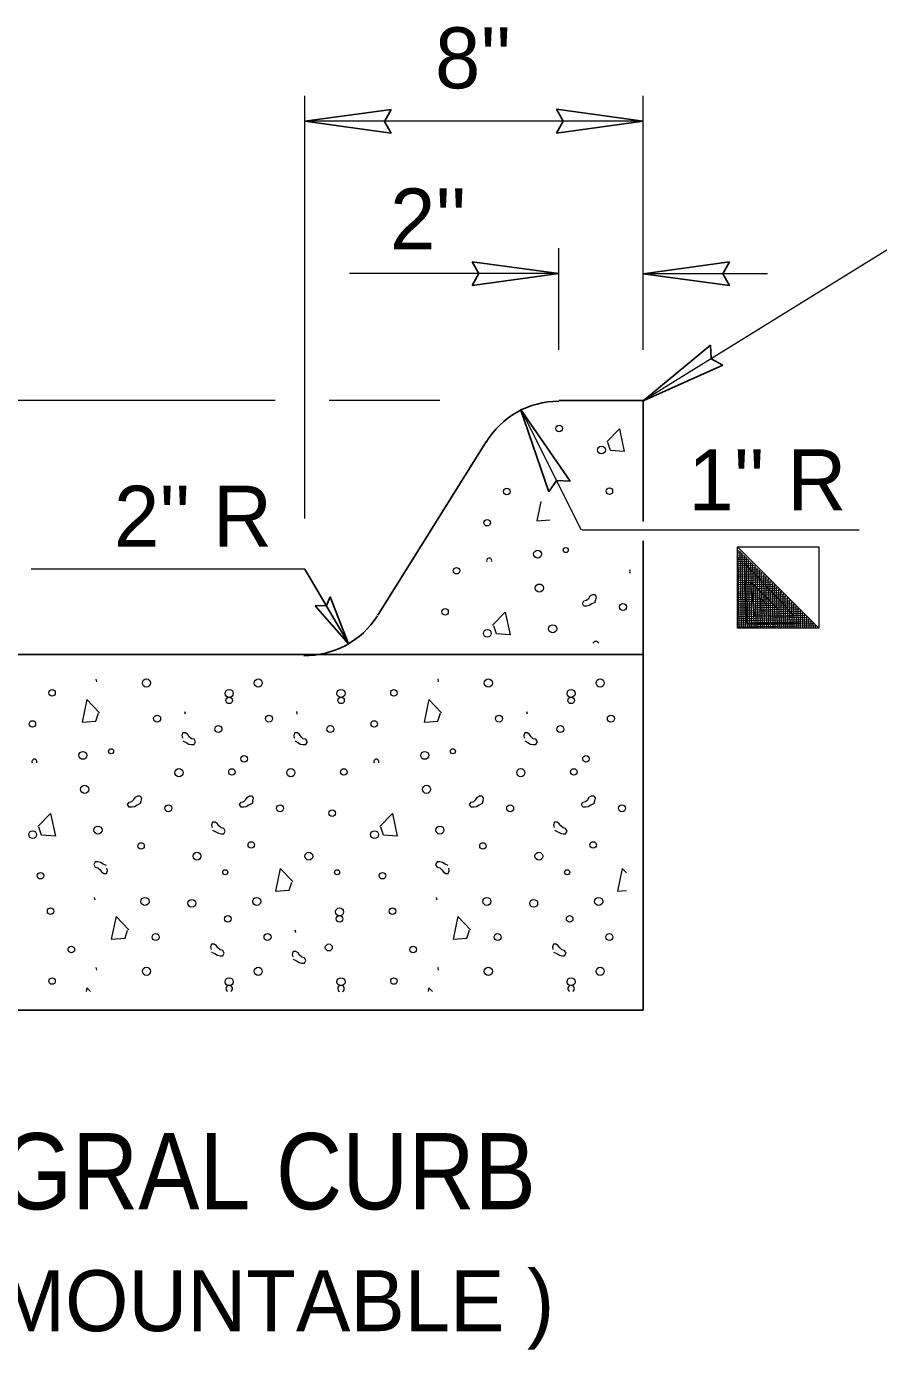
# Model space of a CAD drawing. Extents: x 211 to 583, y -436 to -166.
# Drawn here: x 414.01 to 430.79, y -342.85 to -316.8 of the extents above; entities that cross this region are included whole.
import ezdxf

# ---------------------------------------------------------------- set-up
doc = ezdxf.new("R2010")
doc.units = 0
doc.header["$LTSCALE"] = 0.46
for name, color, linetype, lineweight in [('1', 7, 'Continuous', 13), ('13', 7, 'Continuous', 13), ('14', 7, 'Continuous', 35), ('15', 7, 'Continuous', 25)]:
    doc.layers.add(name, color=color, linetype=linetype, lineweight=lineweight)
doc.layers.add('60', color=7, linetype='Continuous')

msp = doc.modelspace()

# ---------------------------------------------------------------- linework, layer by layer
at = {"layer": '1', "lineweight": 25}
for p, q in [((419.4929, -318.669), (421.196, -318.435)), ((426.1522, -318.6673), (424.4493, -318.4333)), ((419.4929, -318.669), (421.196, -318.9029)), ((426.1522, -318.6673), (424.4493, -318.9012)), ((424.4923, -321.6672), (422.7893, -321.4332)), ((426.1528, -321.6689), (427.8559, -321.4349)), ((424.4923, -321.6672), (422.7893, -321.9012)), ((426.1528, -321.6689), (427.8559, -321.9029)), ((426.1533, -324.1685), (427.4783, -323.0734)), ((426.1533, -324.1685), (427.7244, -323.4713)), ((423.7419, -324.3387), (424.7177, -325.7541)), ((423.7419, -324.3387), (424.2998, -325.9647))]:
    msp.add_line(p, q, dxfattribs=at)
at = {"layer": '1'}
for p, q in [((428.0142, -327.1232), (428.0464, -327.1226)), ((428.0142, -327.1648), (428.0881, -327.1635)), ((428.0142, -327.2065), (428.1298, -327.2044)), ((428.0142, -327.244), (428.0382, -328.6245)), ((428.0142, -327.2482), (428.1717, -327.2454)), ((428.0142, -327.2899), (428.2133, -327.2864)), ((428.0142, -327.3316), (428.2551, -327.3273)), ((428.0142, -327.3732), (428.2968, -327.3683)), ((428.0538, -327.1298), (428.0798, -328.6245)), ((428.0962, -327.1715), (428.1215, -328.6245)), ((428.1386, -327.2131), (428.1632, -328.6245)), ((428.1811, -327.2546), (428.2048, -328.6245)), ((428.2234, -327.2962), (428.2467, -328.6245)), ((428.2658, -327.3378), (428.2883, -328.6245)), ((428.0142, -327.4149), (428.3385, -327.4092)), ((428.0142, -327.4566), (428.3803, -327.4501)), ((428.0142, -327.4982), (428.4219, -327.4911)), ((428.0142, -327.5399), (428.4636, -327.532)), ((428.0142, -327.5816), (428.5053, -327.5729)), ((428.0142, -327.6232), (428.547, -327.614)), ((428.3082, -327.3794), (428.33, -328.6245)), ((428.3506, -327.4211), (428.3717, -328.6245)), ((428.3929, -327.4627), (428.4133, -328.6245)), ((428.4353, -327.5042), (428.455, -328.6245)), ((428.4778, -327.5459), (428.4967, -328.6245)), ((428.5203, -327.5876), (428.5383, -328.6245)), ((428.5627, -327.6292), (428.58, -328.6245)), ((428.0142, -327.6649), (428.5888, -327.6549)), ((428.0142, -327.7066), (428.6305, -327.6958)), ((428.0142, -327.7482), (428.6722, -327.7367)), ((428.0142, -327.79), (428.7139, -327.7777)), ((428.0142, -327.8317), (428.7556, -327.8186)), ((428.0142, -327.8733), (428.7973, -327.8596)), ((428.605, -327.6708), (428.6217, -328.6245)), ((428.6473, -327.7124), (428.6633, -328.6245)), ((428.6898, -327.7541), (428.705, -328.6245)), ((428.7322, -327.7957), (428.7466, -328.6245)), ((428.7746, -327.8372), (428.7884, -328.6245)), ((428.8169, -327.8788), (428.8301, -328.6245)), ((428.0142, -327.915), (428.8391, -327.9005)), ((428.0142, -327.9567), (428.8808, -327.9415)), ((428.0142, -327.9983), (428.9226, -327.9825)), ((428.0142, -328.04), (428.9643, -328.0234)), ((428.0142, -328.0817), (429.006, -328.0642)), ((428.0142, -328.1233), (429.0478, -328.1052)), ((428.0142, -328.165), (429.0894, -328.1462)), ((428.8594, -327.9204), (428.8718, -328.6245)), ((428.9018, -327.962), (428.9134, -328.6245)), ((428.9443, -328.0037), (428.9551, -328.6245)), ((428.9866, -328.0452), (428.9968, -328.6245)), ((429.0289, -328.0868), (429.0384, -328.6245)), ((429.0713, -328.1285), (429.0801, -328.6245)), ((428.0142, -328.2067), (429.1311, -328.1871)), ((428.0142, -328.2483), (429.1728, -328.2282)), ((428.0142, -328.29), (429.2145, -328.2691)), ((428.0142, -328.3317), (429.2563, -328.31)), ((428.0142, -328.3734), (429.298, -328.3509)), ((428.0142, -328.4151), (429.3397, -328.3918)), ((429.1138, -328.1701), (429.1218, -328.6245)), ((429.1562, -328.2117), (429.1634, -328.6245)), ((429.1986, -328.2534), (429.2051, -328.6245)), ((429.241, -328.295), (429.2468, -328.6245)), ((429.2834, -328.3366), (429.2884, -328.6245)), ((429.3258, -328.3782), (429.3302, -328.6245)), ((428.0142, -328.4567), (429.3814, -328.4327)), ((428.0142, -328.4984), (429.4231, -328.4737)), ((428.0142, -328.5401), (429.4648, -328.5147)), ((428.0142, -328.5817), (429.5066, -328.5556)), ((428.0142, -328.6234), (429.5483, -328.5967)), ((429.3682, -328.4197), (429.3718, -328.6245)), ((429.4106, -328.4614), (429.4135, -328.6245)), ((429.4529, -328.503), (429.4552, -328.6245)), ((429.4953, -328.5446), (429.4968, -328.6245)), ((429.5378, -328.5862), (429.5385, -328.6245))]:
    msp.add_line(p, q, dxfattribs=at)
at = {"layer": '1', "lineweight": 25}
for points in [[(421.196, -318.435), (421.0642, -318.6713), (421.196, -318.9029)], [(424.4493, -318.9012), (424.581, -318.6649), (424.4493, -318.4333)], [(422.7893, -321.9012), (422.921, -321.6648), (422.7893, -321.4332)], [(427.8559, -321.4349), (427.7242, -321.6713), (427.8559, -321.9029)], [(427.4783, -323.0734), (427.4905, -323.3437), (427.7244, -323.4713)], [(424.7177, -325.7541), (424.4473, -325.7427), (424.2998, -325.9647)]]:
    msp.add_lwpolyline(points, dxfattribs=at)
at = {"layer": '13'}
for points in [[(425.4366, -324.9816), (425.6862, -324.7217), (425.7798, -325.1689), (425.5094, -325.1481), (425.4574, -324.9921)], [(424.1412, -326.1545), (424.0614, -326.5366), (424.3178, -326.5167)], [(425.2061, -328.138), (425.1437, -328.1692), (425.0918, -328.2003), (425.0398, -328.2109), (424.9878, -328.2109), (424.9566, -328.1588), (424.9878, -328.1068), (425.0398, -328.0963), (425.0812, -328.0549), (425.1126, -328.0132), (425.1541, -327.982), (425.2061, -327.982), (425.2269, -328.0341), (425.2166, -328.086)], [(425.2174, -328.088), (425.2049, -328.1368), (425.2034, -328.1382)], [(423.1908, -328.5901), (423.4404, -328.3302), (423.5339, -328.7774), (423.2636, -328.7566), (423.2116, -328.6005)], [(415.398, -329.7007), (415.3855, -329.6518), (415.384, -329.6505)], [(422.1279, -329.7007), (422.1154, -329.6518), (422.1139, -329.6505)], [(415.454, -330.311), (415.2043, -330.0512), (415.1108, -330.4984), (415.3812, -330.4776), (415.4332, -330.3215)], [(422.1839, -330.311), (421.9343, -330.0512), (421.8408, -330.4984), (422.1112, -330.4776), (422.1631, -330.3215)], [(417.126, -330.2852), (417.1385, -330.334), (417.14, -330.3353)], [(419.327, -330.2852), (419.3395, -330.334), (419.341, -330.3353)], [(423.8559, -330.2852), (423.8684, -330.334), (423.8699, -330.3353)], [(417.0943, -330.8655), (417.1567, -330.8967), (417.2087, -330.9278), (417.2607, -330.9384), (417.3127, -330.9384), (417.3438, -330.8863), (417.3127, -330.8343), (417.2607, -330.8238), (417.2192, -330.7823), (417.1878, -330.7407), (417.1463, -330.7095), (417.0943, -330.7095), (417.0735, -330.7615), (417.0838, -330.8135)], [(419.2953, -330.8655), (419.3577, -330.8967), (419.4096, -330.9278), (419.4617, -330.9384), (419.5137, -330.9384), (419.5448, -330.8863), (419.5137, -330.8343), (419.4617, -330.8238), (419.4202, -330.7823), (419.3888, -330.7407), (419.3473, -330.7095), (419.2953, -330.7095), (419.2745, -330.7615), (419.2848, -330.8135)], [(423.8243, -330.8655), (423.8866, -330.8967), (423.9386, -330.9278), (423.9906, -330.9384), (424.0426, -330.9384), (424.0738, -330.8863), (424.0426, -330.8343), (423.9906, -330.8238), (423.9491, -330.7823), (423.9178, -330.7407), (423.8763, -330.7095), (423.8243, -330.7095), (423.8034, -330.7615), (423.8138, -330.8135)], [(416.2554, -332.0998), (416.1932, -332.1309), (416.1412, -332.1622), (416.0892, -332.1726), (416.0371, -332.1726), (416.006, -332.1207), (416.0371, -332.0687), (416.0892, -332.0582), (416.1307, -332.0167), (416.162, -331.975), (416.2035, -331.9438), (416.2554, -331.9438), (416.2763, -331.9958), (416.266, -332.0478)], [(416.2668, -332.0498), (416.2543, -332.0987), (416.2528, -332.1)], [(418.4564, -332.0998), (418.3942, -332.1309), (418.3421, -332.1622), (418.2902, -332.1726), (418.2381, -332.1726), (418.207, -332.1207), (418.2381, -332.0687), (418.2902, -332.0582), (418.3317, -332.0167), (418.3629, -331.975), (418.4045, -331.9438), (418.4564, -331.9438), (418.4773, -331.9958), (418.467, -332.0478)], [(418.4678, -332.0498), (418.4553, -332.0987), (418.4538, -332.1)], [(422.9854, -332.0998), (422.9231, -332.1309), (422.8712, -332.1622), (422.8191, -332.1726), (422.7671, -332.1726), (422.7359, -332.1207), (422.7671, -332.0687), (422.8191, -332.0582), (422.8606, -332.0167), (422.892, -331.975), (422.9334, -331.9438), (422.9854, -331.9438), (423.0063, -331.9958), (422.9959, -332.0478)], [(422.9968, -332.0498), (422.9843, -332.0987), (422.9828, -332.1)], [(425.1864, -332.0998), (425.1241, -332.1309), (425.072, -332.1622), (425.0201, -332.1726), (424.9681, -332.1726), (424.9369, -332.1207), (424.9681, -332.0687), (425.0201, -332.0582), (425.0616, -332.0167), (425.0928, -331.975), (425.1344, -331.9438), (425.1864, -331.9438), (425.2073, -331.9958), (425.1969, -332.0478)], [(425.1978, -332.0498), (425.1853, -332.0987), (425.1837, -332.1)], [(414.2402, -332.5517), (414.4898, -332.292), (414.5833, -332.7392), (414.313, -332.7183), (414.261, -332.5623)], [(420.9702, -332.5517), (421.2198, -332.292), (421.3133, -332.7392), (421.0429, -332.7183), (420.991, -332.5623)], [(417.6795, -332.6212), (417.7418, -332.6523), (417.7938, -332.6834), (417.8458, -332.694), (417.8978, -332.694), (417.9289, -332.642), (417.8978, -332.59), (417.8458, -332.5795), (417.8043, -332.538), (417.7729, -332.4963), (417.7314, -332.4651), (417.6795, -332.4651), (417.6587, -332.5172), (417.6689, -332.5692)], [(424.4094, -332.6212), (424.4718, -332.6523), (424.5237, -332.6834), (424.5758, -332.694), (424.6278, -332.694), (424.6589, -332.642), (424.6278, -332.59), (424.5758, -332.5795), (424.5343, -332.538), (424.5028, -332.4963), (424.4614, -332.4651), (424.4094, -332.4651), (424.3886, -332.5172), (424.3989, -332.5692)], [(415.5873, -333.32), (415.525, -333.2888), (415.473, -333.2576), (415.421, -333.2472), (415.369, -333.2472), (415.3378, -333.2992), (415.369, -333.3512), (415.421, -333.3617), (415.4625, -333.4032), (415.4938, -333.4448), (415.5353, -333.4759), (415.5873, -333.4759), (415.6082, -333.424), (415.5978, -333.372)], [(422.3173, -333.32), (422.2549, -333.2888), (422.2029, -333.2576), (422.1509, -333.2472), (422.0989, -333.2472), (422.0678, -333.2992), (422.0989, -333.3512), (422.1509, -333.3617), (422.1924, -333.4032), (422.2238, -333.4448), (422.2653, -333.4759), (422.3173, -333.4759), (422.3381, -333.424), (422.3278, -333.372)], [(419.2603, -333.6363), (419.0106, -333.3765), (418.9171, -333.8237), (419.1875, -333.8028), (419.2395, -333.6467)], [(425.8253, -333.4647), (425.7406, -333.3765), (425.647, -333.8237), (425.8253, -333.8099)], [(415.3693, -334.0005), (415.3568, -333.9517), (415.3553, -333.9502)], [(422.0993, -334.0005), (422.0868, -333.9517), (422.0853, -333.9502)], [(416.0273, -334.5822), (415.7777, -334.3223), (415.6842, -334.7694), (415.9545, -334.7486), (416.0065, -334.5926)], [(422.7573, -334.5822), (422.5076, -334.3223), (422.4141, -334.7694), (422.6845, -334.7486), (422.7364, -334.5926)], [(419.2983, -334.585), (419.3108, -334.6338), (419.3123, -334.6351)], [(417.6593, -335.0225), (417.7217, -335.0536), (417.7737, -335.0848), (417.8256, -335.0952), (417.8777, -335.0952), (417.9088, -335.0433), (417.8777, -334.9913), (417.8256, -334.9808), (417.7842, -334.9392), (417.7528, -334.8976), (417.7113, -334.8665), (417.6593, -334.8665), (417.6385, -334.9184), (417.6488, -334.9705)], [(424.3893, -335.0225), (424.4516, -335.0536), (424.5036, -335.0848), (424.5556, -335.0952), (424.6076, -335.0952), (424.6387, -335.0433), (424.6076, -334.9913), (424.5556, -334.9808), (424.5141, -334.9392), (424.4828, -334.8976), (424.4412, -334.8665), (424.3893, -334.8665), (424.3684, -334.9184), (424.3787, -334.9705)], [(419.2667, -335.1652), (419.3289, -335.1965), (419.381, -335.2276), (419.4329, -335.2382), (419.4849, -335.2382), (419.5162, -335.1861), (419.4849, -335.1342), (419.4329, -335.1236), (419.3914, -335.0822), (419.3602, -335.0405), (419.3187, -335.0092), (419.2667, -335.0092), (419.2458, -335.0613), (419.2562, -335.1133)], [(415.398, -335.3758), (415.3855, -335.3269), (415.384, -335.3257)], [(422.1279, -335.3758), (422.1154, -335.3269), (422.1139, -335.3257)], [(415.2747, -335.7994), (415.2043, -335.7263), (415.189, -335.7994)], [(422.0046, -335.7994), (421.9343, -335.7263), (421.9189, -335.7994)]]:
    msp.add_lwpolyline(points, dxfattribs=at)
for centre, radius in [((424.5001, -324.7177), 0.0642), ((425.3331, -325.1399), 0.077), ((423.4689, -325.9559), 0.0642), ((425.4889, -325.9487), 0.0642), ((423.0816, -326.5705), 0.0642), ((424.0752, -327.1892), 0.077), ((424.6306, -327.1084), 0.05), ((422.4809, -327.515), 0.0642), ((424.1106, -327.857), 0.0797), ((422.2543, -328.3262), 0.0642), ((425.7564, -328.2297), 0.0688), ((423.0872, -328.7484), 0.077), ((424.3731, -328.659), 0.0797), ((416.376, -329.7262), 0.0797), ((418.577, -329.7262), 0.0797), ((423.1059, -329.7262), 0.0797), ((425.3069, -329.7262), 0.0797), ((414.5183, -329.9177), 0.0642), ((418.0048, -329.9317), 0.0797), ((420.2058, -329.9317), 0.0797), ((421.2483, -329.9177), 0.0642), ((424.7347, -329.9317), 0.0797), ((418.0056, -330.0682), 0.0642), ((420.2066, -330.0682), 0.0642), ((424.7356, -330.0682), 0.0642), ((414.131, -330.5323), 0.0642), ((416.587, -330.4268), 0.0688), ((418.788, -330.4268), 0.0688), ((420.8609, -330.5323), 0.0642), ((423.3169, -330.4268), 0.0688), ((425.5179, -330.4268), 0.0688), ((417.7938, -330.6323), 0.0688), ((419.9948, -330.6323), 0.0688), ((424.5237, -330.6323), 0.0688), ((415.68, -331.0702), 0.05), ((422.4099, -331.0702), 0.05), ((415.1247, -331.151), 0.077), ((418.2981, -331.2185), 0.0642), ((421.8546, -331.151), 0.077), ((425.0281, -331.2185), 0.0642), ((417.0168, -331.4908), 0.0797), ((418.0593, -331.4768), 0.0642), ((419.2178, -331.4908), 0.0797), ((420.2603, -331.4768), 0.0642), ((423.7467, -331.4908), 0.0797), ((424.7892, -331.4768), 0.0642), ((415.16, -331.8188), 0.0797), ((421.8899, -331.8188), 0.0797), ((416.8058, -332.1915), 0.0688), ((419.0068, -332.1915), 0.0688), ((420.0336, -332.288), 0.0642), ((423.5357, -332.1915), 0.0688), ((425.7367, -332.1915), 0.0688), ((415.4225, -332.6208), 0.0797), ((422.1524, -332.6208), 0.0797), ((414.1367, -332.7101), 0.077), ((420.8666, -332.7101), 0.077), ((416.2701, -332.9338), 0.0642), ((417.3706, -333.1346), 0.077), ((418.4395, -332.9135), 0.0642), ((419.5716, -333.1346), 0.077), ((423.0001, -332.9338), 0.0642), ((424.1006, -333.1346), 0.077), ((425.1694, -332.9135), 0.0642), ((414.2925, -333.519), 0.0642), ((417.9278, -333.451), 0.05), ((420.1288, -333.451), 0.05), ((421.0224, -333.519), 0.0642), ((424.6577, -333.451), 0.05), ((416.3473, -334.026), 0.0797), ((417.2698, -334.0628), 0.077), ((418.5483, -334.026), 0.0797), ((423.0772, -334.026), 0.0797), ((423.9997, -334.0628), 0.077), ((425.2782, -334.026), 0.0797), ((414.4897, -334.2175), 0.0642), ((417.977, -334.368), 0.0642), ((420.1771, -334.2315), 0.0797), ((420.1779, -334.368), 0.0642), ((421.2196, -334.2175), 0.0642), ((424.7069, -334.368), 0.0642), ((416.5583, -334.7266), 0.0688), ((418.7593, -334.7266), 0.0688), ((423.2882, -334.7266), 0.0688), ((425.4892, -334.7266), 0.0688), ((414.8978, -334.972), 0.0642), ((419.9661, -334.9321), 0.0688), ((421.6278, -334.972), 0.0642), ((416.376, -335.4013), 0.0797), ((418.577, -335.4013), 0.0797), ((423.1059, -335.4013), 0.0797), ((425.3069, -335.4013), 0.0797), ((414.5183, -335.5928), 0.0642), ((418.0048, -335.6068), 0.0797), ((420.2058, -335.6068), 0.0797), ((421.2483, -335.5928), 0.0642), ((424.7347, -335.6068), 0.0797)]:
    msp.add_circle(centre, radius, dxfattribs=at)
for centre, radius, start, end in [((423.1224, -327.3139), 0.05, 337.44276, 202.55724), ((425.9674, -327.529), 0.0797, 156.15852, 208.3067), ((425.2207, -328.972), 0.0642, 26.55282, 150.44824), ((414.1718, -331.2757), 0.05, 337.44276, 202.55724), ((420.9018, -331.2757), 0.05, 337.44276, 202.55724), ((418.0056, -335.7433), 0.0642, 299.01112, 240.98888), ((420.2066, -335.7433), 0.0642, 299.01112, 240.98888), ((424.7356, -335.7433), 0.0642, 299.01112, 240.98888)]:
    msp.add_arc(centre, radius, start, end, dxfattribs=at)
at = {"layer": '15', "lineweight": 13}
for p, q in [((419.4927, -326.4881), (419.4927, -318.1682)), ((426.1526, -323.1681), (426.1526, -318.1682)), ((426.1526, -318.6682), (419.4927, -318.6682)), ((424.4926, -323.1681), (424.4926, -321.1681)), ((424.4926, -321.6681), (420.3727, -321.6681)), ((426.1526, -321.6681), (428.6035, -321.6681)), ((418.9127, -324.1681), (411.6528, -324.1681)), ((422.1526, -324.1681), (419.9727, -324.1681)), ((424.9426, -326.7181), (423.7426, -324.3381)), ((424.9526, -326.7081), (430.4081, -326.7081)), ((429.6126, -328.648), (428.0127, -327.0481)), ((419.4927, -327.488), (414.1051, -327.488))]:
    msp.add_line(p, q, dxfattribs=at)
at = {"layer": '15'}
for p, q in [((426.1526, -324.1681), (424.4926, -324.1681)), ((426.1526, -324.1681), (426.1526, -326.5446)), ((420.9327, -328.388), (423.0726, -324.9681)), ((426.1526, -336.1679), (426.1526, -326.9273)), ((419.4927, -327.488), (420.3527, -328.948)), ((420.3527, -328.958), (419.7003, -328.2052)), ((419.4927, -329.168), (408.0546, -329.168)), ((419.1527, -329.168), (426.1153, -329.168)), ((419.1527, -329.168), (419.2727, -329.168)), ((419.5827, -329.168), (419.9427, -329.168)), ((426.0126, -329.168), (426.1326, -329.168)), ((426.1526, -336.1679), (408.0546, -336.1679))]:
    msp.add_line(p, q, dxfattribs=at)
at = {"layer": '15', "lineweight": 13}
for points in [[(426.1526, -324.1681), (431.0017, -321.1668), (438.1029, -321.1668)], [(429.2445, -328.552), (428.1886, -328.552), (428.1567, -327.3681), (429.1326, -328.408), (428.3486, -328.408), (428.2686, -327.736), (428.8126, -328.2801), (428.4605, -328.296), (428.4605, -328.056), (428.5886, -328.2001)]]:
    msp.add_lwpolyline(points, dxfattribs=at)
msp.add_lwpolyline([(429.6126, -327.0481), (429.6126, -328.648), (428.0127, -328.648), (428.0127, -327.0481)], close=True, dxfattribs=at)
at = {"layer": '15'}
msp.add_lwpolyline([(420.3527, -328.958), (419.9932, -328.0327), (419.9212, -328.1976), (419.7003, -328.2052)], dxfattribs=at)
for centre, radius, start, end in [((424.4926, -325.8481), 1.67, 89.99998, 148.99964), ((419.4927, -327.4881), 1.7, 269.32851, 327.32829)]:
    msp.add_arc(centre, radius, start, end, dxfattribs=at)

# ---------------------------------------------------------------- texts
at = {"layer": '14', "width": 0.9}
msp.add_text('INTEGRAL CURB', height=1.5, dxfattribs=at).set_placement((409.3952, -340.0862))
at = {"layer": '15'}
msp.add_text("( 6'' MOUNTABLE )", height=1.2, dxfattribs=at).set_placement((410.5062, -342.4852))
at = {"layer": '60'}
for s, p in [("8''                       ", (422.0557, -318.0201)), ("2''                         ", (421.171, -321.1915)), ("1'' R                          ", (427.0419, -326.3272)), ("2'' R                       ", (415.737, -327.0427))]:
    msp.add_text(s, height=1.2, dxfattribs=at).set_placement(p)

doc.saveas('drawing.dxf')
